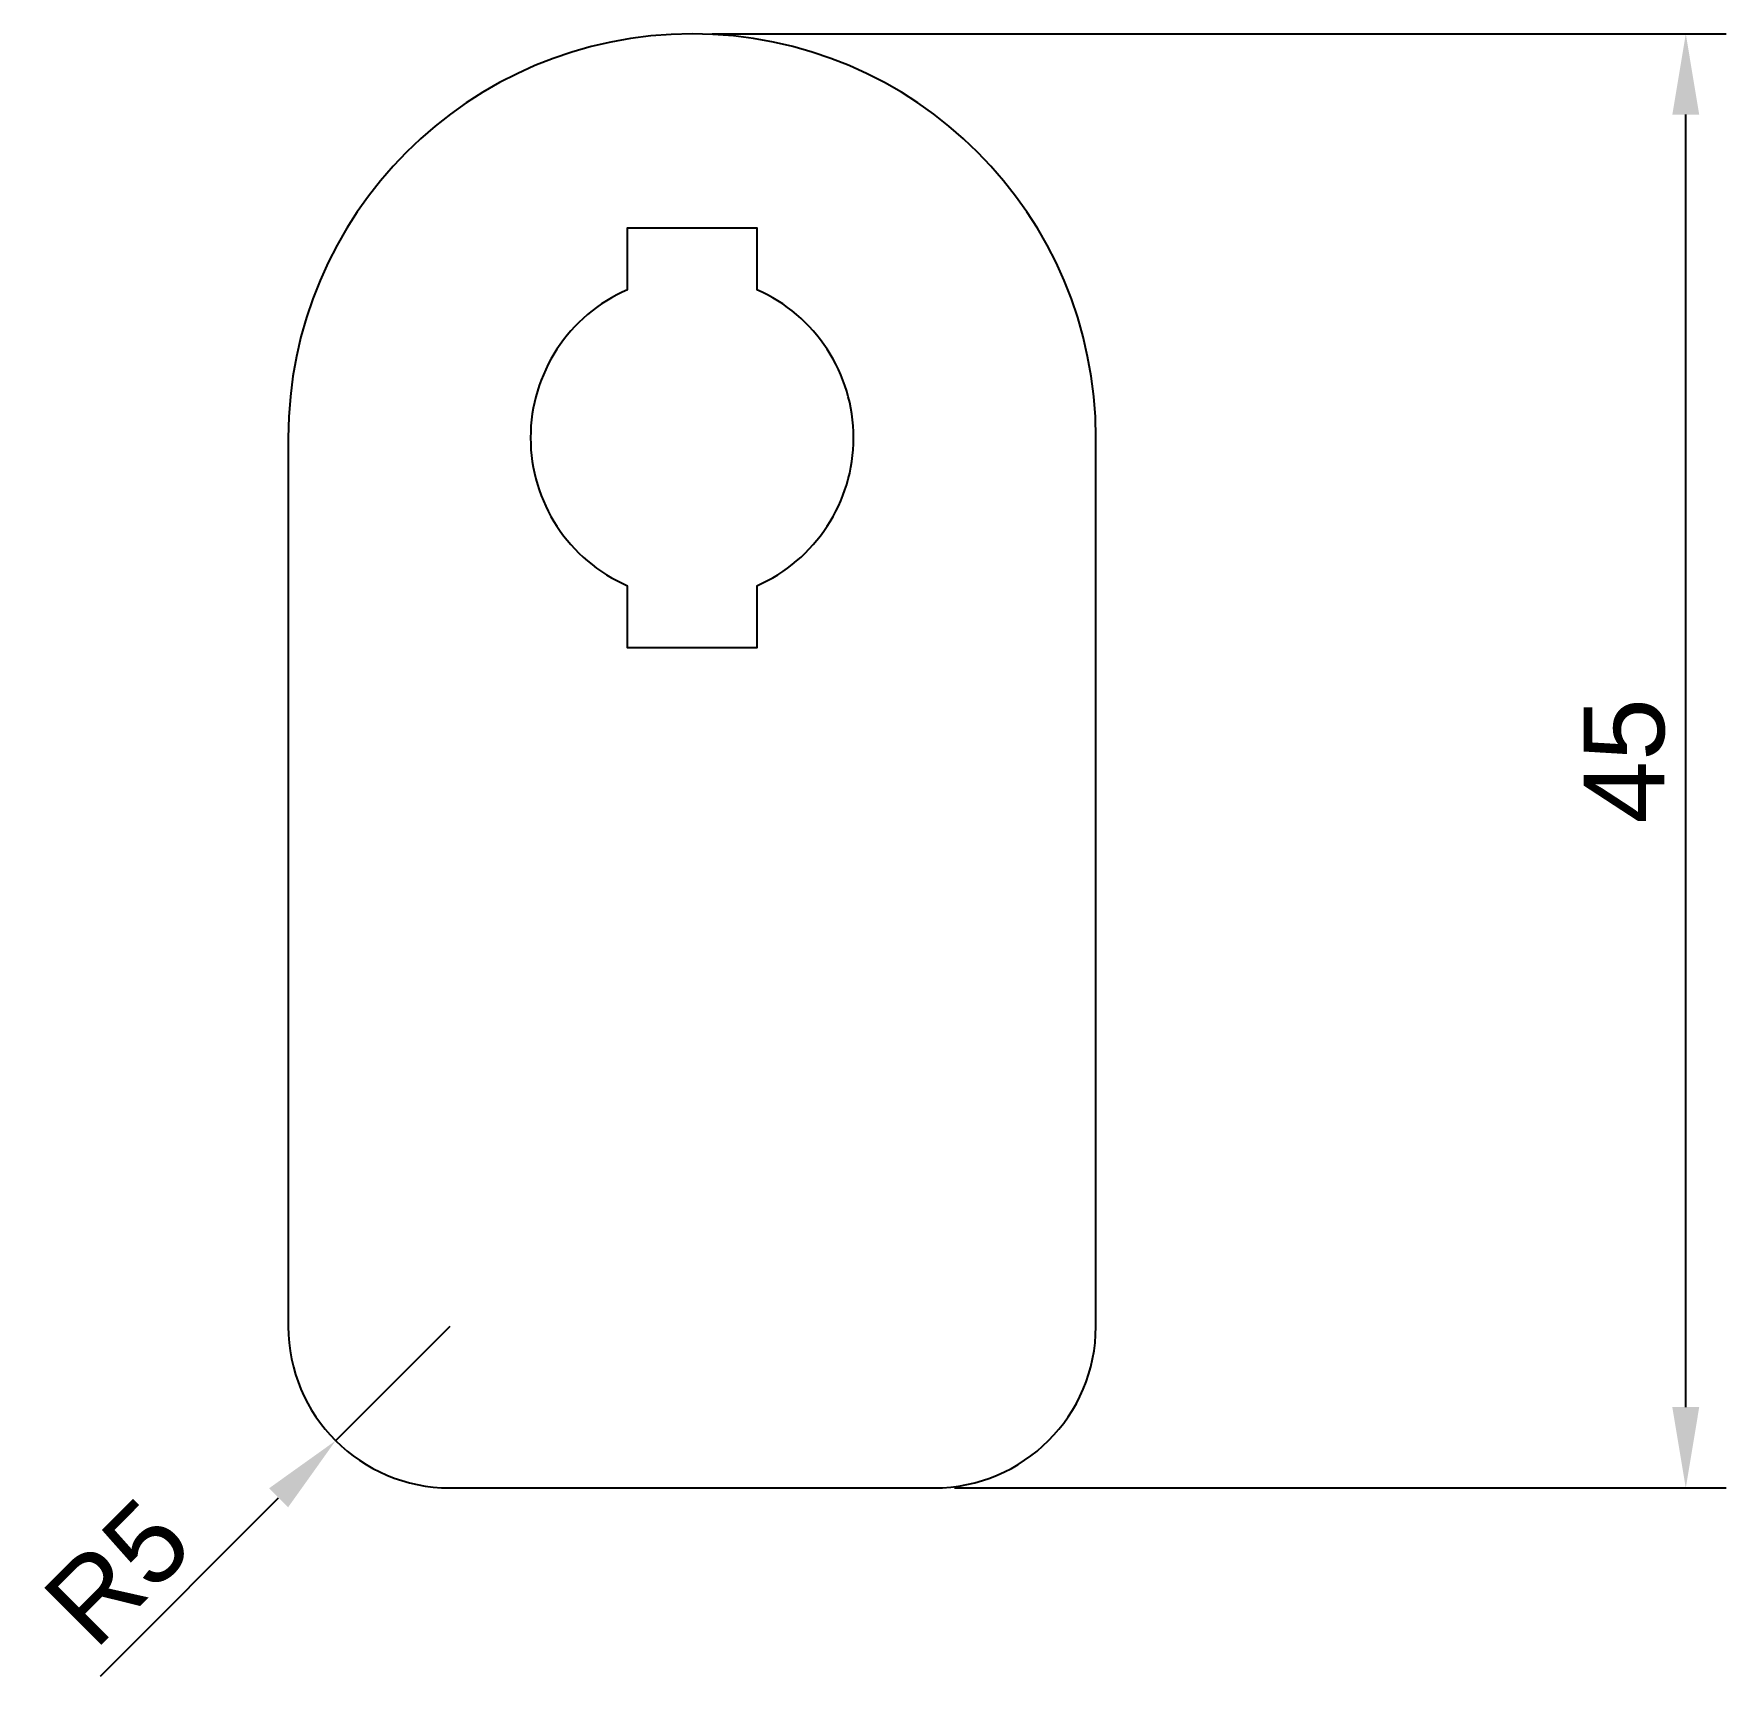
# Model space of a CAD drawing. Header units: millimetres. Extents: x 2264.4 to 2316.8, y 1820.5 to 1871.3.
import ezdxf

# ---------------------------------------------------------------- set-up
doc = ezdxf.new("R2010")
doc.units = ezdxf.units.MM
doc.styles.get("Standard").update_dxf_attribs({"font": 'arial.ttf'})
doc.dimstyles.new('ISO-25', dxfattribs={"dimtxt": 2.5, "dimasz": 2.5, "dimexe": 1.25, "dimexo": 0.625, "dimtad": 1, "dimtxsty": 'Standard', "dimcen": 2.5, "dimadec": 0, "dimazin": 0, "dimtfac": 1, "dimtmove": 0, "dimatfit": 3, "dimfxl": 1, "dimarcsym": 0})

# ---------------------------------------------------------------- blocks, each defined once
blk = doc.blocks.new('*D7')
at = {"color": 0, "lineweight": -2, "transparency": 16777216}
for p, q in [((2285.425, 1871.35), (2316.812, 1871.35)), ((2315.562, 1828.85), (2315.562, 1868.85)), ((2292.925, 1826.35), (2316.812, 1826.35))]:
    blk.add_line(p, q, dxfattribs=at)
at = {"color": 0, "transparency": 16777216}
for points in [[(2315.145, 1868.85), (2315.978, 1868.85), (2315.562, 1871.35)], [(2315.145, 1828.85), (2315.978, 1828.85), (2315.562, 1826.35)]]:
    blk.add_solid(points, dxfattribs=at)
at = {"layer": 'Defpoints', "color": 0, "transparency": 16777216}
for p in [(2284.8, 1871.35), (2315.562, 1871.35), (2292.3, 1826.35)]:
    blk.add_point(p, dxfattribs=at)
at = {"color": 0, "transparency": 16777216, "insert": (2313.665, 1848.85), "char_height": 2.5, "attachment_point": 5, "rotation": 90}
blk.add_mtext('45', dxfattribs=at)
blk = doc.blocks.new('*D9')
at = {"color": 0, "lineweight": -2, "transparency": 16777216}
for p, q in [((2277.3, 1831.35), (2273.766, 1827.812)), ((2266.487, 1820.525), (2272, 1826.043))]:
    blk.add_line(p, q, dxfattribs=at)
at = {"color": 0, "transparency": 16777216}
blk.add_solid([(2271.705, 1826.338), (2272.294, 1825.749), (2273.766, 1827.812)], dxfattribs=at)
at = {"layer": 'Defpoints', "color": 0, "transparency": 16777216}
for p in [(2277.3, 1831.35), (2273.766, 1827.812)]:
    blk.add_point(p, dxfattribs=at)
at = {"color": 0, "transparency": 16777216, "insert": (2267.018, 1823.74), "char_height": 2.5, "attachment_point": 5, "rotation": 45.0315}
blk.add_mtext('R5', dxfattribs=at)

msp = doc.modelspace()

# ---------------------------------------------------------------- linework, layer by layer
for p, q in [((2272.3, 1858.85), (2272.3, 1831.35)), ((2297.3, 1831.35), (2297.3, 1858.85)), ((2277.3, 1826.35), (2292.3, 1826.35))]:
    msp.add_line(p, q)
for points in [[(2282.8, 1863.432), (2282.8, 1865.35), (2286.8, 1865.35), (2286.8, 1863.432)], [(2286.8, 1854.267), (2286.8, 1852.35), (2282.8, 1852.35), (2282.8, 1854.267)]]:
    msp.add_lwpolyline(points)
for centre, radius, start, end in [((2284.8, 1858.85), 12.5, 0, 180), ((2284.8, 1858.85), 5, 113.5782, 246.4218), ((2284.8, 1858.85), 5, 293.5782, 66.4218), ((2277.3, 1831.35), 5, 180, 270), ((2292.3, 1831.35), 5, 270, 0)]:
    msp.add_arc(centre, radius, start, end)

# ---------------------------------------------------------------- dimensions: what is measured, and where the dimension line sits
dim = msp.add_linear_dim(base=(2315.562, 1871.35), p1=(2292.3, 1826.35), p2=(2284.8, 1871.35), angle=90, dimstyle='ISO-25')
dim.commit()
dim.dimension.update_dxf_attribs({"geometry": '*D7', "text_midpoint": (2313.665, 1848.85)})
dim = msp.add_radius_dim(center=(2277.3, 1831.35), mpoint=(2273.766, 1827.812), dimstyle='ISO-25')
dim.commit()
dim.dimension.update_dxf_attribs({"geometry": '*D9', "text_midpoint": (2267.018, 1823.74)})

doc.saveas('drawing.dxf')
